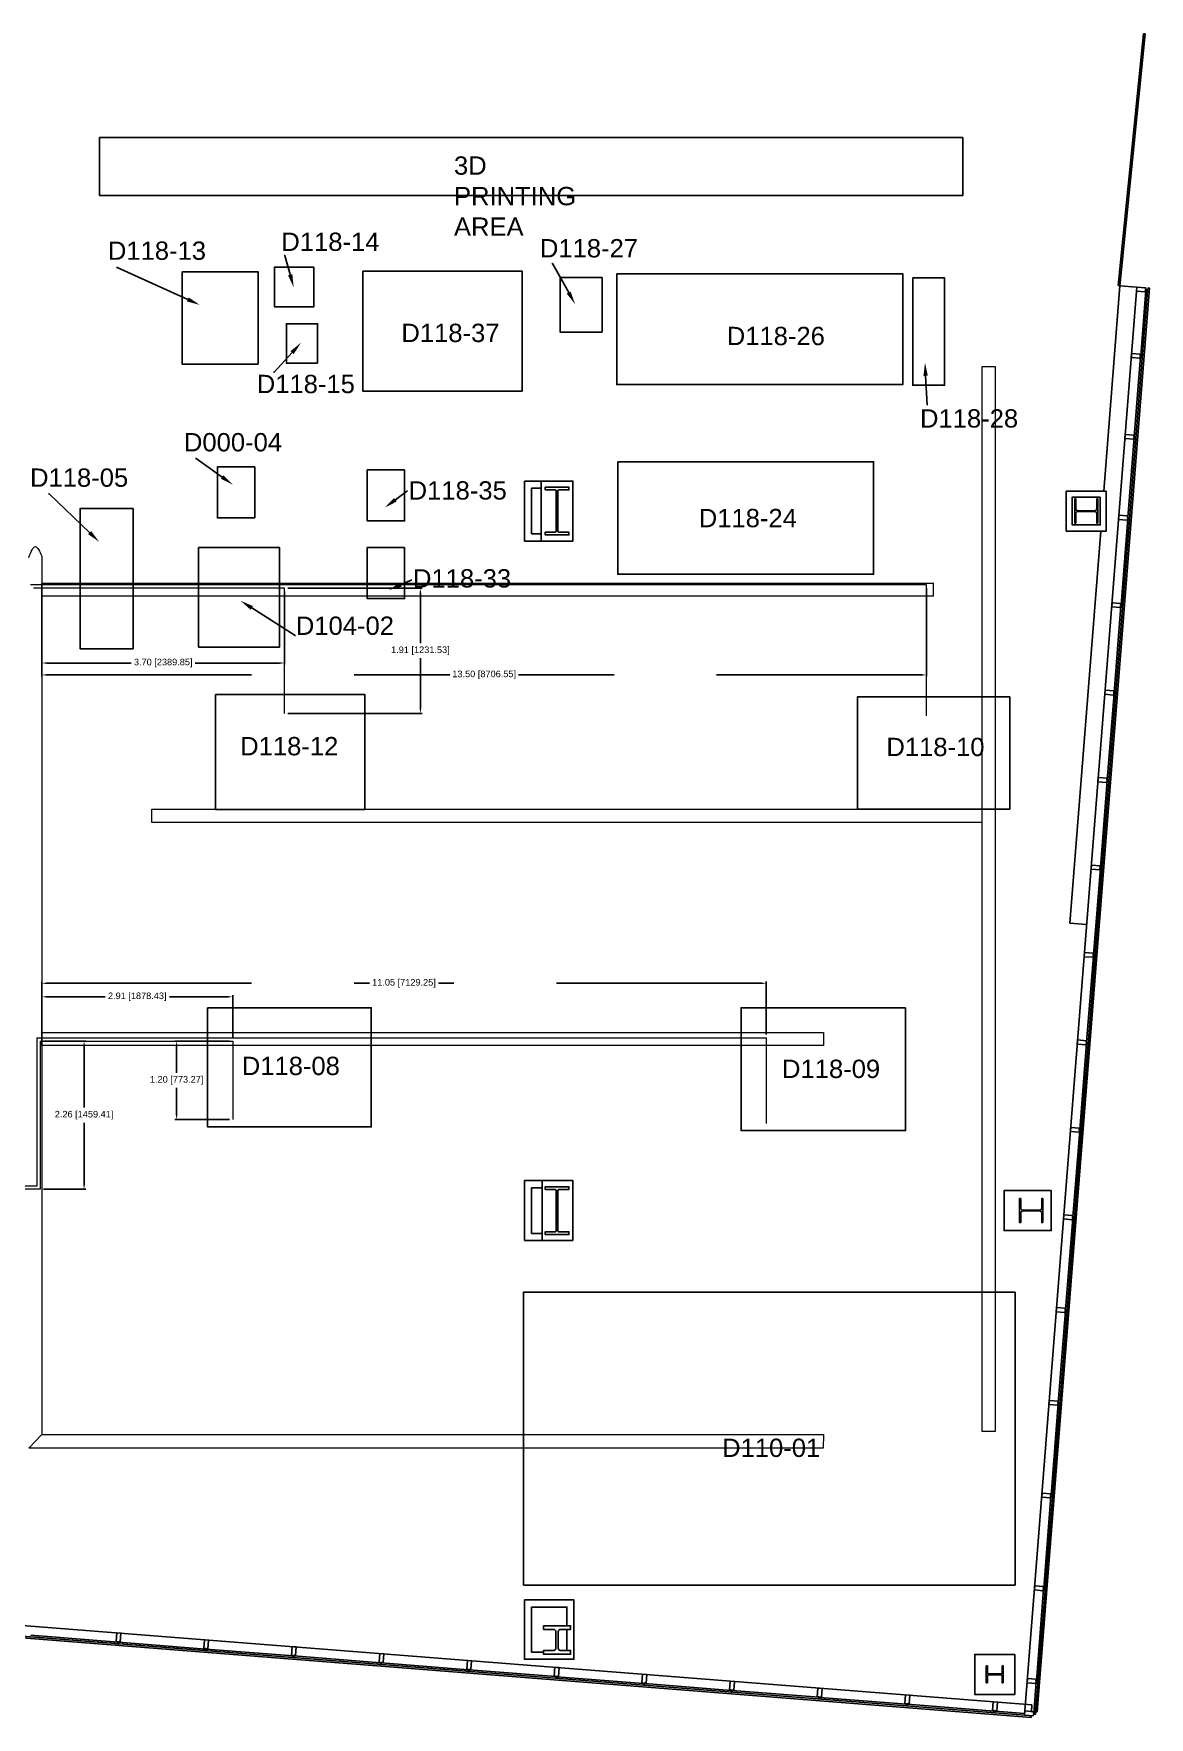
# Model space of a CAD drawing. Header units: metres. Extents: x 8.3 to 37.4, y 8.8 to 48.5.
# Drawn here: x 19.86 to 36.87, y 8.8 to 34.48 of the extents above; entities that cross this region are included whole.
import ezdxf
from ezdxf import colors
from ezdxf.entities.mleader import LeaderData, LeaderLine
from ezdxf.math import Vec2, Vec3

# ---------------------------------------------------------------- set-up
doc = ezdxf.new("R2010")
doc.units = ezdxf.units.M
doc.header["$LTSCALE"] = 50
for name, pattern in [('ACAD_ISO03W100', [30, 12, -18]), ('ACAD_ISO06W100', [36, 24, -3, 0, -3, 0, -3, 0, -3]), ('BORDER2', [22.225, 6.35, -3.175, 6.35, -3.175, 0, -3.175]), ('DASHED2', [0.375, 0.25, -0.125]), ('PHANTOM2', [31.75, 15.875, -3.175, 3.175, -3.175, 3.175, -3.175])]:
    doc.linetypes.add(name, pattern=pattern)
for name, color, linetype in [('A-COLS-EXST', 40, 'Continuous'), ('A-DOOR-EXST', 1, 'Continuous'), ('A-WALL-EXTR-EXST', 160, 'Continuous'), ('A-WALL-INTR-EXST', 9, 'Continuous'), ('A-WIND-EXST', 6, 'Continuous'), ('MACHINES', 80, 'Continuous'), ('MACHINES ADDITIONAL SPACES', 80, 'Continuous'), ('TEXT', 1, 'Continuous')]:
    doc.layers.add(name, color=color, linetype=linetype)
doc.layers.add('BORDER', color=7, linetype='Continuous', lineweight=50)
doc.styles.get("Standard").update_dxf_attribs({"font": 'arial.ttf'})
doc.dimstyles.new('Standard metric', dxfattribs={"dimscale": 0, "dimtxt": 50.8, "dimasz": 76.2, "dimexe": 25.4, "dimexo": 50.8, "dimgap": 50.8, "dimtad": 0, "dimtih": 1, "dimtoh": 1, "dimzin": 0, "dimdsep": 46, "dimtxsty": 'Standard', "dimcen": -50.8, "dimadec": 0, "dimazin": 0, "dimtfac": 1, "dimtofl": 0, "dimtmove": 0, "dimatfit": 3, "dimfxl": 25.4, "dimtolj": 1, "dimtzin": 0, "dimarcsym": 0})

# ---------------------------------------------------------------- blocks, each defined once
blk = doc.blocks.new('*D107')
at = {"color": 0, "linetype": 'DASHED2', "lineweight": -2, "ltscale": 0.25, "transparency": 16777216}
for p, q in [((19.981, 19.218), (19.981, 20.022)), ((20.057, 19.997), (24.982, 19.997)), ((30.955, 19.997), (26.03, 19.997)), ((31.031, 19.218), (31.031, 20.022))]:
    blk.add_line(p, q, dxfattribs=at)
at = {"color": 0, "linetype": 'DASHED2', "ltscale": 0.25, "transparency": 16777216}
for points in [[(20.057, 20.01), (20.057, 19.984), (19.981, 19.997)], [(30.955, 20.01), (30.955, 19.984), (31.031, 19.997)]]:
    blk.add_solid(points, dxfattribs=at)
at = {"layer": 'Defpoints', "color": 0, "linetype": 'DASHED2', "ltscale": 0.25, "transparency": 16777216}
for p in [(19.981, 19.997), (19.981, 19.167), (31.031, 19.167)]:
    blk.add_point(p, dxfattribs=at)
at = {"color": 0, "linetype": 'DASHED2', "lineweight": 15, "ltscale": 0.25, "transparency": 16777216, "insert": (25.506, 19.997), "char_height": 0.1, "attachment_point": 5}
blk.add_mtext('\\A1;11.05 [7129.25]', dxfattribs=at)
blk = doc.blocks.new('*D108')
at = {"color": 0, "linetype": 'DASHED2', "lineweight": -2, "ltscale": 0.25, "transparency": 16777216}
for p, q in [((19.981, 19.198), (19.981, 19.816)), ((20.057, 19.791), (20.946, 19.791)), ((22.816, 19.791), (21.928, 19.791)), ((22.893, 19.168), (22.893, 19.816))]:
    blk.add_line(p, q, dxfattribs=at)
at = {"color": 0, "linetype": 'DASHED2', "ltscale": 0.25, "transparency": 16777216}
for points in [[(20.057, 19.803), (20.057, 19.778), (19.981, 19.791)], [(22.816, 19.803), (22.816, 19.778), (22.893, 19.791)]]:
    blk.add_solid(points, dxfattribs=at)
at = {"layer": 'Defpoints', "color": 0, "linetype": 'DASHED2', "ltscale": 0.25, "transparency": 16777216}
for p in [(22.893, 19.791), (19.981, 19.148), (22.893, 19.117)]:
    blk.add_point(p, dxfattribs=at)
at = {"color": 0, "linetype": 'DASHED2', "lineweight": 15, "ltscale": 0.25, "transparency": 16777216, "insert": (21.437, 19.791), "char_height": 0.1, "attachment_point": 5}
blk.add_mtext('\\A1;2.91 [1878.43]', dxfattribs=at)
blk = doc.blocks.new('*D109')
at = {"color": 0, "linetype": 'DASHED2', "lineweight": -2, "ltscale": 0.25, "transparency": 16777216}
for p, q in [((19.981, 25.95), (19.981, 24.674)), ((33.476, 26.021), (33.476, 24.674)), ((20.057, 24.7), (26.204, 24.7)), ((33.4, 24.7), (27.253, 24.7))]:
    blk.add_line(p, q, dxfattribs=at)
at = {"color": 0, "linetype": 'DASHED2', "ltscale": 0.25, "transparency": 16777216}
for points in [[(20.057, 24.712), (20.057, 24.687), (19.981, 24.7)], [(33.4, 24.712), (33.4, 24.687), (33.476, 24.7)]]:
    blk.add_solid(points, dxfattribs=at)
at = {"layer": 'Defpoints', "color": 0, "linetype": 'DASHED2', "ltscale": 0.25, "transparency": 16777216}
for p in [(19.981, 26), (33.476, 26.072), (19.981, 24.7)]:
    blk.add_point(p, dxfattribs=at)
at = {"color": 0, "linetype": 'DASHED2', "lineweight": 15, "ltscale": 0.25, "transparency": 16777216, "insert": (26.729, 24.7), "char_height": 0.1, "attachment_point": 5}
blk.add_mtext('\\A1;13.50 [8706.55]', dxfattribs=at)
blk = doc.blocks.new('*D110')
at = {"color": 0, "linetype": 'DASHED2', "lineweight": -2, "ltscale": 0.25, "transparency": 16777216}
for p, q in [((19.981, 25.971), (19.981, 24.856)), ((23.685, 25.971), (23.685, 24.856)), ((20.057, 24.881), (21.343, 24.881)), ((23.609, 24.881), (22.323, 24.881))]:
    blk.add_line(p, q, dxfattribs=at)
at = {"color": 0, "linetype": 'DASHED2', "ltscale": 0.25, "transparency": 16777216}
for points in [[(20.057, 24.894), (20.057, 24.869), (19.981, 24.881)], [(23.609, 24.894), (23.609, 24.869), (23.685, 24.881)]]:
    blk.add_solid(points, dxfattribs=at)
at = {"layer": 'Defpoints', "color": 0, "linetype": 'DASHED2', "ltscale": 0.25, "transparency": 16777216}
for p in [(19.981, 26.022), (23.685, 26.022), (19.981, 24.881)]:
    blk.add_point(p, dxfattribs=at)
at = {"color": 0, "linetype": 'DASHED2', "lineweight": 15, "ltscale": 0.25, "transparency": 16777216, "insert": (21.833, 24.881), "char_height": 0.1, "attachment_point": 5}
blk.add_mtext('\\A1;3.70 [2389.85]', dxfattribs=at)
blk = doc.blocks.new('*D111')
at = {"color": 0, "linetype": 'DASHED2', "lineweight": -2, "ltscale": 0.25, "transparency": 16777216}
for p, q in [((23.736, 26.022), (25.781, 26.022)), ((25.756, 25.946), (25.756, 25.183)), ((25.756, 24.189), (25.756, 24.953)), ((23.736, 24.113), (25.781, 24.113))]:
    blk.add_line(p, q, dxfattribs=at)
at = {"color": 0, "linetype": 'DASHED2', "ltscale": 0.25, "transparency": 16777216}
for points in [[(25.743, 25.946), (25.768, 25.946), (25.756, 26.022)], [(25.743, 24.189), (25.768, 24.189), (25.756, 24.113)]]:
    blk.add_solid(points, dxfattribs=at)
at = {"layer": 'Defpoints', "color": 0, "linetype": 'DASHED2', "ltscale": 0.25, "transparency": 16777216}
for p in [(23.685, 26.022), (23.685, 24.113), (25.756, 24.113)]:
    blk.add_point(p, dxfattribs=at)
at = {"color": 0, "linetype": 'DASHED2', "lineweight": 15, "ltscale": 0.25, "transparency": 16777216, "insert": (25.756, 25.068), "char_height": 0.1, "attachment_point": 5}
blk.add_mtext('\\A1;1.91 [1231.53]', dxfattribs=at)
blk = doc.blocks.new('*D112')
at = {"color": 0, "linetype": 'DASHED2', "lineweight": -2, "ltscale": 0.25, "transparency": 16777216}
for p, q in [((22.842, 19.117), (22.012, 19.117)), ((22.038, 19.041), (22.038, 18.632)), ((22.038, 17.994), (22.038, 18.403)), ((22.842, 17.918), (22.012, 17.918))]:
    blk.add_line(p, q, dxfattribs=at)
at = {"color": 0, "linetype": 'DASHED2', "ltscale": 0.25, "transparency": 16777216}
for points in [[(22.025, 19.041), (22.05, 19.041), (22.038, 19.117)], [(22.025, 17.994), (22.05, 17.994), (22.038, 17.918)]]:
    blk.add_solid(points, dxfattribs=at)
at = {"layer": 'Defpoints', "color": 0, "linetype": 'DASHED2', "ltscale": 0.25, "transparency": 16777216}
for p in [(22.893, 19.117), (22.038, 17.918), (22.893, 17.918)]:
    blk.add_point(p, dxfattribs=at)
at = {"color": 0, "linetype": 'DASHED2', "lineweight": 15, "ltscale": 0.25, "transparency": 16777216, "insert": (22.038, 18.517), "char_height": 0.1, "attachment_point": 5}
blk.add_mtext('\\A1;1.20 [773.27]', dxfattribs=at)
blk = doc.blocks.new('*D114')
at = {"color": 0, "linetype": 'DASHED2', "lineweight": -2, "ltscale": 0.25, "transparency": 16777216}
for p, q in [((20.008, 19.117), (20.651, 19.117)), ((20.626, 19.041), (20.626, 18.101)), ((20.626, 16.931), (20.626, 17.871)), ((20.008, 16.855), (20.651, 16.855))]:
    blk.add_line(p, q, dxfattribs=at)
at = {"color": 0, "linetype": 'DASHED2', "ltscale": 0.25, "transparency": 16777216}
for points in [[(20.613, 19.041), (20.639, 19.041), (20.626, 19.117)], [(20.613, 16.931), (20.639, 16.931), (20.626, 16.855)]]:
    blk.add_solid(points, dxfattribs=at)
at = {"layer": 'Defpoints', "color": 0, "linetype": 'DASHED2', "ltscale": 0.25, "transparency": 16777216}
for p in [(19.957, 19.117), (19.957, 16.855), (20.626, 16.855)]:
    blk.add_point(p, dxfattribs=at)
at = {"color": 0, "linetype": 'DASHED2', "lineweight": 15, "ltscale": 0.25, "transparency": 16777216, "insert": (20.626, 17.986), "char_height": 0.1, "attachment_point": 5}
blk.add_mtext('\\A1;2.26 [1459.41]', dxfattribs=at)

msp = doc.modelspace()

# ---------------------------------------------------------------- linework, layer by layer
at = {"layer": 'A-COLS-EXST'}
msp.add_line((27.99, 10.143), (27.99, 9.824), dxfattribs=at)
for points in [[(27.6, 26.741), (28.082, 26.741), (28.082, 27.656), (27.6, 27.656)], [(36.217, 27.503), (35.608, 27.503), (35.608, 26.894), (36.217, 26.894)], [(36.125, 27.411), (35.7, 27.411), (35.7, 26.986), (36.125, 26.986)], [(28.082, 16.073), (28.082, 16.988), (27.616, 16.988), (27.616, 16.073)], [(35.378, 16.835), (34.66, 16.835), (34.66, 16.226), (35.378, 16.226)], [(27.343, 10.593), (27.343, 9.69), (28.098, 9.69), (28.098, 10.593)], [(34.821, 9.153), (34.821, 9.763), (34.212, 9.763), (34.212, 9.153)]]:
    msp.add_lwpolyline(points, close=True, dxfattribs=at)
for points in [[(27.661, 27.563), (27.661, 27.522), (27.807, 27.522, -0.414214), (27.829, 27.5), (27.829, 26.898, -0.414214), (27.807, 26.875), (27.661, 26.875), (27.661, 26.834), (28.021, 26.834), (28.021, 26.875), (27.875, 26.875, -0.414214), (27.853, 26.898), (27.853, 27.5, -0.414214), (27.875, 27.522), (28.021, 27.522), (28.021, 27.563)], [(36.091, 27.015), (36.091, 27.383), (36.073, 27.383), (36.073, 27.237, -0.414214), (36.04, 27.204), (35.786, 27.204, -0.414214), (35.754, 27.237), (35.754, 27.383), (35.736, 27.383), (35.736, 27.015), (35.754, 27.015), (35.754, 27.16, -0.414214), (35.786, 27.193), (36.04, 27.193, -0.414214), (36.073, 27.16), (36.073, 27.015)], [(27.807, 16.854, -0.414214), (27.829, 16.832), (27.829, 16.23, -0.414214), (27.807, 16.207), (27.661, 16.207), (27.661, 16.166), (28.021, 16.166), (28.021, 16.207), (27.875, 16.207, -0.414214), (27.853, 16.23), (27.853, 16.832, -0.414214), (27.875, 16.854), (28.021, 16.854), (28.021, 16.895), (27.661, 16.895), (27.661, 16.854)], [(35.251, 16.347), (35.251, 16.715), (35.233, 16.715), (35.233, 16.569, -0.414214), (35.201, 16.536), (34.947, 16.536, -0.414214), (34.914, 16.569), (34.914, 16.715), (34.896, 16.715), (34.896, 16.347), (34.914, 16.347), (34.914, 16.492, -0.414214), (34.947, 16.525), (35.201, 16.525, -0.414214), (35.233, 16.492), (35.233, 16.347)], [(27.635, 10.201), (27.635, 10.143), (27.79, 10.143, -0.414214), (27.823, 10.11), (27.823, 9.857, -0.414214), (27.79, 9.824), (27.635, 9.824), (27.635, 9.766), (28.047, 9.766), (28.047, 9.824), (27.892, 9.824, -0.414214), (27.859, 9.857), (27.859, 10.11, -0.414214), (27.892, 10.143), (28.047, 10.143), (28.047, 10.201)], [(34.646, 9.33), (34.646, 9.587), (34.629, 9.587), (34.629, 9.481, -0.414214), (34.611, 9.464), (34.422, 9.464, -0.414214), (34.404, 9.481), (34.404, 9.587), (34.387, 9.587), (34.387, 9.33), (34.404, 9.33), (34.404, 9.435, -0.414214), (34.422, 9.453), (34.611, 9.453, -0.414214), (34.629, 9.435), (34.629, 9.33)]]:
    msp.add_lwpolyline(points, format="xyb", close=True, dxfattribs=at)
msp.add_lwpolyline([(27.635, 9.798), (27.451, 9.798), (27.451, 10.485), (27.99, 10.485), (27.99, 10.201)], dxfattribs=at)
at = {"layer": 'A-DOOR-EXST'}
msp.add_lwpolyline([(36.402, 30.637), (36.788, 34.478), (36.813, 34.476), (36.427, 30.634)], close=True, dxfattribs=at)
at = {"layer": 'A-WALL-EXTR-EXST'}
for p, q in [((36.181, 27.503), (36.427, 30.634)), ((36.427, 30.634), (36.685, 30.614)), ((34.976, 8.9), (36.68, 30.551)), ((35.166, 8.885), (36.87, 30.536)), ((35.662, 20.913), (36.133, 26.894)), ((35.92, 20.893), (35.662, 20.913)), ((14.071, 10.647), (35.085, 8.993)), ((14.056, 10.457), (35.07, 8.803)), ((35.085, 8.993), (35.077, 8.892)), ((35.07, 8.803), (35.072, 8.829)), ((35.141, 8.887), (35.166, 8.885))]:
    msp.add_line(p, q, dxfattribs=at)
for points in [[(36.854, 30.577), (36.856, 30.601), (36.875, 30.599), (36.87, 30.536), (36.851, 30.537), (36.853, 30.561), (36.815, 30.564), (36.813, 30.54), (36.68, 30.551), (36.685, 30.614), (36.818, 30.604), (36.816, 30.58)], [(36.735, 29.553), (36.733, 29.528), (36.6, 29.539), (36.605, 29.602), (36.738, 29.591), (36.736, 29.566), (36.768, 29.564), (36.767, 29.551)], [(36.638, 28.319), (36.636, 28.294), (36.503, 28.305), (36.508, 28.368), (36.641, 28.357), (36.639, 28.332), (36.671, 28.33), (36.67, 28.317)], [(36.541, 27.086), (36.539, 27.06), (36.406, 27.071), (36.411, 27.134), (36.544, 27.124), (36.542, 27.098), (36.574, 27.096), (36.573, 27.083)], [(36.436, 25.752), (36.434, 25.727), (36.301, 25.737), (36.306, 25.8), (36.439, 25.79), (36.437, 25.765), (36.469, 25.762), (36.468, 25.75)], [(36.331, 24.419), (36.329, 24.393), (36.196, 24.404), (36.201, 24.467), (36.334, 24.457), (36.332, 24.431), (36.364, 24.429), (36.363, 24.416)], [(36.226, 23.085), (36.224, 23.06), (36.091, 23.07), (36.096, 23.133), (36.229, 23.123), (36.227, 23.098), (36.259, 23.095), (36.258, 23.083)], [(36.121, 21.752), (36.119, 21.726), (35.986, 21.737), (35.991, 21.8), (36.124, 21.79), (36.122, 21.764), (36.154, 21.762), (36.153, 21.749)], [(36.016, 20.418), (36.014, 20.393), (35.881, 20.403), (35.886, 20.466), (36.019, 20.456), (36.017, 20.431), (36.049, 20.428), (36.048, 20.416)], [(35.911, 19.085), (35.909, 19.059), (35.776, 19.07), (35.781, 19.133), (35.914, 19.122), (35.912, 19.097), (35.944, 19.095), (35.943, 19.082)], [(35.806, 17.751), (35.804, 17.726), (35.672, 17.736), (35.677, 17.799), (35.809, 17.789), (35.807, 17.764), (35.839, 17.761), (35.838, 17.749)], [(35.701, 16.417), (35.7, 16.392), (35.567, 16.403), (35.572, 16.466), (35.704, 16.455), (35.702, 16.43), (35.734, 16.428), (35.733, 16.415)], [(35.59, 15.003), (35.588, 14.978), (35.455, 14.988), (35.46, 15.051), (35.593, 15.041), (35.591, 15.016), (35.623, 15.013), (35.622, 15.001)], [(35.479, 13.589), (35.477, 13.563), (35.344, 13.574), (35.349, 13.637), (35.482, 13.627), (35.48, 13.601), (35.511, 13.599), (35.511, 13.586)], [(35.368, 12.174), (35.366, 12.149), (35.233, 12.159), (35.238, 12.222), (35.371, 12.212), (35.369, 12.187), (35.4, 12.184), (35.399, 12.172)], [(35.256, 10.76), (35.254, 10.734), (35.121, 10.745), (35.126, 10.808), (35.259, 10.798), (35.257, 10.772), (35.289, 10.77), (35.288, 10.757)], [(21.139, 9.957), (21.114, 9.959), (21.124, 10.092), (21.188, 10.087), (21.177, 9.954), (21.152, 9.956), (21.149, 9.924), (21.137, 9.925)], [(22.476, 9.852), (22.451, 9.854), (22.461, 9.987), (22.525, 9.982), (22.514, 9.849), (22.489, 9.851), (22.486, 9.819), (22.474, 9.82)], [(23.813, 9.747), (23.788, 9.748), (23.798, 9.881), (23.862, 9.876), (23.851, 9.744), (23.826, 9.746), (23.823, 9.714), (23.811, 9.715)], [(25.15, 9.641), (25.125, 9.643), (25.135, 9.776), (25.199, 9.771), (25.188, 9.638), (25.163, 9.64), (25.16, 9.609), (25.148, 9.61)], [(26.487, 9.536), (26.462, 9.538), (26.472, 9.671), (26.536, 9.666), (26.525, 9.533), (26.5, 9.535), (26.497, 9.503), (26.485, 9.504)], [(27.824, 9.431), (27.799, 9.433), (27.809, 9.566), (27.873, 9.561), (27.862, 9.428), (27.837, 9.43), (27.834, 9.398), (27.822, 9.399)], [(29.161, 9.326), (29.136, 9.328), (29.146, 9.461), (29.21, 9.456), (29.199, 9.323), (29.174, 9.325), (29.171, 9.293), (29.159, 9.294)], [(30.498, 9.22), (30.473, 9.222), (30.483, 9.355), (30.547, 9.35), (30.536, 9.217), (30.511, 9.219), (30.508, 9.188), (30.496, 9.189)], [(31.835, 9.115), (31.81, 9.117), (31.82, 9.25), (31.884, 9.245), (31.873, 9.112), (31.848, 9.114), (31.845, 9.083), (31.833, 9.084)], [(35.145, 9.345), (35.143, 9.32), (35.01, 9.33), (35.015, 9.394), (35.148, 9.383), (35.146, 9.358), (35.178, 9.355), (35.177, 9.343)], [(33.172, 9.01), (33.147, 9.012), (33.157, 9.145), (33.221, 9.14), (33.21, 9.007), (33.185, 9.009), (33.182, 8.977), (33.17, 8.978)], [(34.509, 8.905), (34.484, 8.907), (34.494, 9.04), (34.558, 9.035), (34.547, 8.902), (34.522, 8.904), (34.519, 8.872), (34.507, 8.873)], [(35.106, 8.851), (35.104, 8.826), (34.971, 8.837), (34.976, 8.9), (35.109, 8.889), (35.107, 8.864), (35.139, 8.862), (35.138, 8.849)]]:
    msp.add_lwpolyline(points, close=True, dxfattribs=at)
at = {"layer": 'A-WALL-INTR-EXST'}
for p, q in [((27.6, 27.656), (27.343, 27.656)), ((27.343, 27.656), (27.343, 26.741)), ((27.451, 27.548), (27.6, 27.548)), ((27.451, 26.849), (27.451, 27.548)), ((27.343, 26.741), (27.6, 26.741)), ((27.6, 26.849), (27.451, 26.849)), ((27.616, 16.988), (27.343, 16.988)), ((27.343, 16.988), (27.343, 16.073)), ((27.451, 16.88), (27.616, 16.88)), ((27.451, 16.181), (27.451, 16.88)), ((27.616, 16.181), (27.451, 16.181)), ((27.343, 16.073), (27.616, 16.073))]:
    msp.add_line(p, q, dxfattribs=at)
at = {"layer": 'A-WIND-EXST'}
for p, q in [((35.139, 8.862), (36.847, 30.562)), ((36.743, 29.566), (36.821, 30.564)), ((36.646, 28.332), (36.742, 29.553)), ((36.548, 27.098), (36.645, 28.319)), ((36.443, 25.764), (36.547, 27.085)), ((36.339, 24.431), (36.442, 25.752)), ((36.234, 23.097), (36.338, 24.418)), ((36.129, 21.764), (36.233, 23.085)), ((36.024, 20.43), (36.128, 21.751)), ((35.919, 19.097), (36.023, 20.418)), ((35.814, 17.763), (35.918, 19.084)), ((35.709, 16.43), (35.813, 17.751)), ((35.598, 15.015), (35.708, 16.417)), ((35.486, 13.601), (35.597, 15.003)), ((35.375, 12.186), (35.485, 13.588)), ((35.264, 10.772), (35.374, 12.174)), ((35.152, 9.357), (35.263, 10.759)), ((14.044, 10.483), (34.971, 8.837)), ((19.814, 10.055), (21.139, 9.951)), ((21.151, 9.95), (22.476, 9.845)), ((22.488, 9.844), (23.813, 9.74)), ((23.825, 9.739), (25.15, 9.635)), ((25.162, 9.634), (26.487, 9.53)), ((26.499, 9.529), (27.824, 9.424)), ((27.836, 9.423), (29.161, 9.319)), ((29.173, 9.318), (30.498, 9.214)), ((35.113, 8.864), (35.151, 9.345)), ((30.51, 9.213), (31.835, 9.109)), ((31.847, 9.108), (33.172, 9.004)), ((33.184, 9.003), (34.509, 8.898)), ((34.521, 8.897), (34.973, 8.862))]:
    msp.add_line(p, q, dxfattribs=at)
at = {"layer": 'BORDER', "color": 18, "linetype": 'BORDER2', "lineweight": 15, "ltscale": 0.25, "true_color": 0x000000}
for p, q in [((33.476, 26.072), (19.807, 26.072)), ((33.476, 24.078), (33.476, 26.072))]:
    msp.add_line(p, q, dxfattribs=at)
at = {"layer": 'BORDER', "color": 18, "linetype": 'ACAD_ISO03W100', "lineweight": 15, "ltscale": 0.25, "true_color": 0x000000}
for p, q in [((23.685, 26.022), (19.857, 26.022)), ((23.685, 24.113), (23.685, 26.022))]:
    msp.add_line(p, q, dxfattribs=at)
at = {"layer": 'BORDER', "lineweight": 20}
for p, q in [((33.583, 25.9), (33.583, 26.1)), ((19.981, 19.307), (19.981, 13.117)), ((31.903, 19.248), (31.903, 19.048)), ((31.903, 13.117), (31.902, 12.906))]:
    msp.add_line(p, q, dxfattribs=at)
at = {"layer": 'BORDER', "color": 18, "linetype": 'PHANTOM2', "lineweight": 15, "ltscale": 0.25, "true_color": 0x000000}
for p, q in [((19.907, 19.167), (19.907, 16.905)), ((19.907, 19.167), (31.031, 19.167)), ((31.031, 19.167), (31.031, 17.861)), ((19.907, 16.905), (15.089, 16.905))]:
    msp.add_line(p, q, dxfattribs=at)
at = {"layer": 'BORDER', "color": 18, "linetype": 'ACAD_ISO06W100', "lineweight": 15, "ltscale": 0.25, "true_color": 0x000000}
for p, q in [((19.957, 19.117), (22.893, 19.117)), ((19.957, 19.117), (19.957, 16.855)), ((22.893, 19.117), (22.893, 17.918)), ((19.957, 16.855), (15.14, 16.855))]:
    msp.add_line(p, q, dxfattribs=at)
at = {"layer": 'BORDER', "lineweight": 20}
msp.add_lwpolyline([(34.525, 29.401), (34.525, 13.163), (34.325, 13.163), (34.325, 29.401)], close=True, dxfattribs=at)
for points in [[(19.981, 26.512), (19.981, 13.117)], [(33.583, 25.9), (19.981, 25.9), (19.981, 26.1), (33.583, 26.1)], [(34.325, 22.451), (21.662, 22.451), (21.662, 22.651), (34.325, 22.651)], [(31.903, 19.048), (19.981, 19.048), (19.981, 19.248), (31.903, 19.248)], [(31.902, 12.906), (19.781, 12.906), (19.981, 13.117), (31.903, 13.117)]]:
    msp.add_lwpolyline(points, dxfattribs=at)
at = {"layer": 'BORDER', "lineweight": 15}
msp.add_spline([(19.781, 26.49), (19.884, 26.657), (19.981, 26.512)], degree=3, dxfattribs=at)
at = {"layer": 'MACHINES'}
for points in [[(22.121, 30.849), (23.28, 30.849), (23.28, 29.441), (22.121, 29.441)], [(24.132, 30.917), (23.53, 30.917), (23.53, 30.315), (24.132, 30.315)], [(24.876, 30.857), (27.308, 30.857), (27.308, 29.029), (24.876, 29.029)], [(28.75, 30.818), (33.113, 30.818), (33.113, 29.126), (28.75, 29.126)], [(28.527, 29.929), (27.886, 29.929), (27.886, 30.759), (28.527, 30.759)], [(33.267, 30.754), (33.751, 30.754), (33.751, 29.117), (33.267, 29.117)], [(24.189, 29.452), (23.712, 29.452), (23.712, 30.054), (24.189, 30.054)], [(23.23, 27.871), (22.659, 27.871), (22.659, 27.093), (23.23, 27.093)], [(25.516, 27.826), (24.946, 27.826), (24.946, 27.049), (25.516, 27.049)], [(28.767, 27.95), (32.669, 27.95), (32.669, 26.234), (28.767, 26.234)], [(21.373, 27.235), (20.566, 27.235), (20.566, 25.099), (21.373, 25.099)], [(22.373, 26.642), (23.607, 26.642), (23.607, 25.123), (22.373, 25.123)], [(25.516, 26.641), (24.946, 26.641), (24.946, 25.864), (25.516, 25.864)], [(22.63, 24.4), (24.909, 24.4), (24.909, 22.649), (22.63, 22.649)], [(34.746, 24.365), (32.421, 24.365), (32.421, 22.651), (34.746, 22.651)], [(22.509, 19.625), (25.007, 19.625), (25.007, 17.807), (22.509, 17.807)], [(33.158, 19.625), (30.648, 19.625), (30.648, 17.75), (33.158, 17.75)]]:
    msp.add_lwpolyline(points, close=True, dxfattribs=at)
at = {"layer": 'MACHINES ADDITIONAL SPACES'}
for points in [[(34.032, 32.895), (20.863, 32.895), (20.863, 32.011), (34.032, 32.011)], [(34.827, 15.288), (27.33, 15.288), (27.33, 10.82), (34.827, 10.82)]]:
    msp.add_lwpolyline(points, close=True, dxfattribs=at)

# ---------------------------------------------------------------- texts
at = {"layer": 'TEXT', "char_height": 0.2794, "attachment_point": 1}
for s, width, insert in [('3D PRINTING AREA', 0.11429, (26.268, 32.607)), ('D118-14', 0.02538, (23.635, 31.445)), ('D118-27', 0.02538, (27.579, 31.346)), ('D118-13', 0.02538, (20.989, 31.309)), ('D118-37', 0.02538, (25.466, 30.055)), ('D118-26', 0.02538, (30.429, 30.008)), ('D118-15', 0.02538, (23.26, 29.276)), ('D118-28', 0.02538, (33.377, 28.751)), ('D000-04', 0.02538, (22.149, 28.388)), ('D118-05', 0.02538, (19.802, 27.848)), ('D118-35', 0.02538, (25.577, 27.653)), ('D118-24', 0.02538, (30.002, 27.231)), ('D118-33', 0.02538, (25.643, 26.312)), ('D104-02', 0.02538, (23.856, 25.59)), ('D118-12', 0.02538, (23.007, 23.753)), ('D118-10', 0.02538, (32.864, 23.741)), ('D118-08', 0.02538, (23.031, 18.877)), ('D118-09', 0.02538, (31.272, 18.832)), ('D110-01', 0.02538, (30.358, 13.053))]:
    msp.add_mtext_dynamic_manual_height_columns(s, width=width, gutter_width=0.000645, heights=[0], dxfattribs=dict(at, insert=insert))

# ---------------------------------------------------------------- dimensions: what is measured, and where the dimension line sits
at = {"linetype": 'DASHED2', "lineweight": 15, "ltscale": 0.25}
for base, p1, p2, picture, middle in [((19.981, 24.6997), (33.4762, 26.0721), (19.981, 26.0003), '*D109', (26.7286, 24.6997)), ((19.981, 24.881), (23.685, 26.022), (19.981, 26.022), '*D110', (21.833, 24.881)), ((19.981, 19.997), (31.031, 19.167), (19.981, 19.167), '*D107', (25.506, 19.997)), ((22.893, 19.791), (19.981, 19.148), (22.893, 19.117), '*D108', (21.437, 19.791))]:
    dim = msp.add_linear_dim(base=base, p1=p1, p2=p2, dimstyle='Standard metric', override={"dimscale": 0.001, "dimtxt": 100}, dxfattribs=at)
    dim.commit()
    dim.dimension.update_dxf_attribs({"geometry": picture, "text_midpoint": middle})
for base, p1, p2, picture, middle in [((25.756, 24.113), (23.685, 26.022), (23.685, 24.113), '*D111', (25.756, 25.068)), ((20.626, 16.855), (19.957, 19.117), (19.957, 16.855), '*D114', (20.626, 17.986)), ((22.038, 17.918), (22.893, 19.117), (22.893, 17.918), '*D112', (22.038, 18.517))]:
    dim = msp.add_linear_dim(base=base, p1=p1, p2=p2, angle=90, dimstyle='Standard metric', override={"dimscale": 0.001, "dimtxt": 100}, dxfattribs=at)
    dim.commit()
    dim.dimension.update_dxf_attribs({"geometry": picture, "text_midpoint": middle})

# ---------------------------------------------------------------- leaders
at = {"layer": 'TEXT'}
ml = msp.add_multileader_mtext('Standard', dxfattribs=at)
ml.set_content('', color=256)
ml.set_leader_properties()
ml.build(insert=Vec2(0, 0))
ml.multileader.update_dxf_attribs({"text_right_attachment_type": 6, "dogleg_length": 0.36, "arrow_head_size": 0.203})
ctx = ml.context
ctx.base_point, ctx.char_height, ctx.arrow_head_size, ctx.landing_gap_size, ctx.plane_origin = Vec3(23.674, 31.1), 0.00457, 0.203, 0.00229, Vec3(23.824, 30.608)
ctx.right_attachment, ctx.text_align_type = 6, 2
notes = []
notes.append((ctx, [(0, (1, 1, 0), (23.688, 31.097), (-1, 0), 0.00914, [(0, [(23.824, 30.608)], 0, [])])]))
ctx.mtext.insert, ctx.mtext.alignment, ctx.mtext.flow_direction = Vec3(23.676, 31.102), 3, 5
ml = msp.add_multileader_mtext('Standard', dxfattribs=at)
ml.set_content('', color=256)
ml.set_leader_properties()
ml.build(insert=Vec2(0, 0))
ml.multileader.update_dxf_attribs({"text_right_attachment_type": 6, "dogleg_length": 0.36, "arrow_head_size": 0.203})
ctx = ml.context
ctx.base_point, ctx.char_height, ctx.arrow_head_size, ctx.landing_gap_size, ctx.plane_origin = Vec3(21.118, 30.916), 0.00457, 0.203, 0.00229, Vec3(22.391, 30.342)
ctx.right_attachment, ctx.text_align_type = 6, 2
notes.append((ctx, [(0, (1, 1, 0), (21.132, 30.914), (-1, 0), 0.00914, [(0, [(22.391, 30.342)], 0, [])])]))
ctx.mtext.insert, ctx.mtext.alignment, ctx.mtext.flow_direction = Vec3(21.12, 30.918), 3, 5
ml = msp.add_multileader_mtext('Standard', dxfattribs=at)
ml.set_content('', color=256)
ml.set_leader_properties()
ml.build(insert=Vec2(0, 0))
ml.multileader.update_dxf_attribs({"text_right_attachment_type": 6, "dogleg_length": 0.36, "arrow_head_size": 0.203})
ctx = ml.context
ctx.base_point, ctx.char_height, ctx.arrow_head_size, ctx.landing_gap_size, ctx.plane_origin = Vec3(27.757, 30.975), 0.00457, 0.203, 0.00229, Vec3(28.117, 30.352)
ctx.right_attachment, ctx.text_align_type = 6, 2
notes.append((ctx, [(0, (1, 1, 0), (27.771, 30.972), (-1, 0), 0.00914, [(0, [(28.117, 30.352)], 0, [])])]))
ctx.mtext.insert, ctx.mtext.alignment, ctx.mtext.flow_direction = Vec3(27.759, 30.977), 3, 5
ml = msp.add_multileader_mtext('Standard', dxfattribs=at)
ml.set_content('', color=256)
ml.set_leader_properties()
ml.build(insert=Vec2(0, 0))
ml.multileader.update_dxf_attribs({"text_right_attachment_type": 6, "dogleg_length": 0.36, "arrow_head_size": 0.203})
ctx = ml.context
ctx.base_point, ctx.char_height, ctx.arrow_head_size, ctx.landing_gap_size, ctx.plane_origin = Vec3(23.512, 29.318), 0.00457, 0.203, 0.00229, Vec3(23.935, 29.765)
ctx.right_attachment, ctx.text_align_type = 6, 2
notes.append((ctx, [(0, (1, 1, 0), (23.526, 29.315), (-1, 0), 0.00914, [(0, [(23.935, 29.765)], 0, [])])]))
ctx.mtext.insert, ctx.mtext.alignment, ctx.mtext.flow_direction = Vec3(23.515, 29.32), 3, 5
ml = msp.add_multileader_mtext('Standard', dxfattribs=at)
ml.set_content('', color=256)
ml.set_leader_properties()
ml.build(insert=Vec2(0, 0))
ml.multileader.update_dxf_attribs({"text_right_attachment_type": 6, "dogleg_length": 0.36, "arrow_head_size": 0.203})
ctx = ml.context
ctx.base_point, ctx.char_height, ctx.arrow_head_size, ctx.landing_gap_size, ctx.plane_origin = Vec3(33.493, 28.82), 0.00457, 0.203, 0.00229, Vec3(33.453, 29.464)
ctx.right_attachment = 6
notes.append((ctx, [(0, (1, 1, 0), (33.484, 28.82), (1, 0), 0.00914, [(0, [(33.453, 29.464)], 0, [])])]))
ctx.mtext.insert, ctx.mtext.flow_direction = Vec3(33.495, 28.822), 5
ml = msp.add_multileader_mtext('Standard', dxfattribs=at)
ml.set_content('', color=256)
ml.set_leader_properties()
ml.build(insert=Vec2(0, 0))
ml.multileader.update_dxf_attribs({"text_right_attachment_type": 6, "dogleg_length": 0.36, "arrow_head_size": 0.203})
ctx = ml.context
ctx.base_point, ctx.char_height, ctx.arrow_head_size, ctx.landing_gap_size, ctx.plane_origin = Vec3(22.325, 28.004), 0.00457, 0.203, 0.00229, Vec3(22.897, 27.599)
ctx.right_attachment, ctx.text_align_type = 6, 2
notes.append((ctx, [(0, (1, 1, 0), (22.338, 28.002), (-1, 0), 0.00914, [(0, [(22.897, 27.599)], 0, [])])]))
ctx.mtext.insert, ctx.mtext.alignment, ctx.mtext.flow_direction = Vec3(22.327, 28.006), 3, 5
ml = msp.add_multileader_mtext('Standard', dxfattribs=at)
ml.set_content('', color=256)
ml.set_leader_properties()
ml.build(insert=Vec2(0, 0))
ml.multileader.update_dxf_attribs({"text_right_attachment_type": 6, "dogleg_length": 0.36, "arrow_head_size": 0.203})
ctx = ml.context
ctx.base_point, ctx.char_height, ctx.arrow_head_size, ctx.landing_gap_size, ctx.plane_origin = Vec3(25.559, 27.501), 0.00457, 0.203, 0.00229, Vec3(25.212, 27.25)
ctx.right_attachment = 6
notes.append((ctx, [(0, (1, 1, 0), (25.55, 27.501), (1, 0), 0.00914, [(0, [(25.212, 27.25)], 0, [])])]))
ctx.mtext.insert, ctx.mtext.flow_direction = Vec3(25.562, 27.503), 5
ml = msp.add_multileader_mtext('Standard', dxfattribs=at)
ml.set_content('', color=256)
ml.set_leader_properties()
ml.build(insert=Vec2(0, 0))
ml.multileader.update_dxf_attribs({"text_right_attachment_type": 6, "dogleg_length": 0.36, "arrow_head_size": 0.203})
ctx = ml.context
ctx.base_point, ctx.char_height, ctx.arrow_head_size, ctx.landing_gap_size, ctx.plane_origin = Vec3(20.082, 27.461), 0.00457, 0.203, 0.00229, Vec3(20.856, 26.73)
ctx.right_attachment, ctx.text_align_type = 6, 2
notes.append((ctx, [(0, (1, 1, 0), (20.095, 27.459), (-1, 0), 0.00914, [(0, [(20.856, 26.73)], 0, [])])]))
ctx.mtext.insert, ctx.mtext.alignment, ctx.mtext.flow_direction = Vec3(20.084, 27.463), 3, 5
ml = msp.add_multileader_mtext('Standard', dxfattribs=at)
ml.set_content('', color=256)
ml.set_leader_properties()
ml.build(insert=Vec2(0, 0))
ml.multileader.update_dxf_attribs({"text_right_attachment_type": 6, "dogleg_length": 0.36, "arrow_head_size": 0.203})
ctx = ml.context
ctx.base_point, ctx.char_height, ctx.arrow_head_size, ctx.landing_gap_size, ctx.plane_origin = Vec3(25.624, 26.146), 0.00457, 0.203, 0.00229, Vec3(25.274, 25.995)
ctx.right_attachment = 6
notes.append((ctx, [(0, (1, 1, 0), (25.615, 26.146), (1, 0), 0.00914, [(0, [(25.274, 25.995)], 0, [])])]))
ctx.mtext.insert, ctx.mtext.flow_direction = Vec3(25.626, 26.148), 5
ml = msp.add_multileader_mtext('Standard', dxfattribs=at)
ml.set_content('', color=256)
ml.set_leader_properties()
ml.build(insert=Vec2(0, 0))
ml.multileader.update_dxf_attribs({"text_right_attachment_type": 6, "dogleg_length": 0.36, "arrow_head_size": 0.203})
ctx = ml.context
ctx.base_point, ctx.char_height, ctx.arrow_head_size, ctx.landing_gap_size, ctx.plane_origin = Vec3(23.853, 25.303), 0.00457, 0.203, 0.00229, Vec3(23.013, 25.83)
ctx.right_attachment = 6
notes.append((ctx, [(0, (1, 1, 0), (23.844, 25.303), (1, 0), 0.00914, [(0, [(23.013, 25.83)], 0, [])])]))
ctx.mtext.insert, ctx.mtext.flow_direction = Vec3(23.856, 25.305), 5
for ctx, leaders in notes:
    for number, flags, end, landing, length, lines in leaders:
        leader = LeaderData()
        leader.index, (leader.has_last_leader_line, leader.has_dogleg_vector, leader.attachment_direction) = number, flags
        leader.last_leader_point, leader.dogleg_vector, leader.dogleg_length = Vec3(end), Vec3(landing), length
        for number, points, colour, breaks in lines:
            line = LeaderLine()
            line.index, line.vertices, line.color, line.breaks = number, Vec3.list(points), colors.encode_raw_color(colour), breaks
            leader.lines.append(line)
        ctx.leaders.append(leader)

doc.saveas('drawing.dxf')
